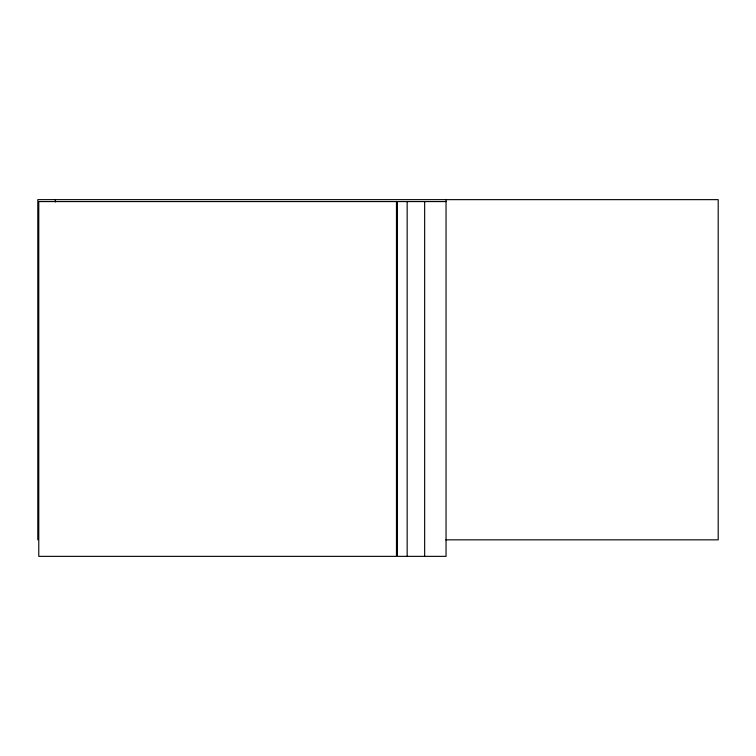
<?xml version="1.0" encoding="UTF-8"?>
<svg xmlns="http://www.w3.org/2000/svg" width="756" height="756" viewBox="0 0 756 756"><rect width="100%" height="100%" fill="white"/><g stroke="black" fill="none" stroke-linecap="round" stroke-linejoin="round"><path stroke-width="1.13" d="M446.04 201.578L397.439 201.578L397.439 556.359L446.04 556.359L446.04 199.641M445.842 539.841L718.2 539.841L718.2 199.641L37.8 199.641L37.8 539.841M424.655 201.578L424.655 556.359M407.163 201.578L407.163 556.359M55.292 199.641L55.292 202.003M396.465 201.578L38.773 201.578L38.773 556.359L396.465 556.359L396.465 201.578"/></g></svg>
